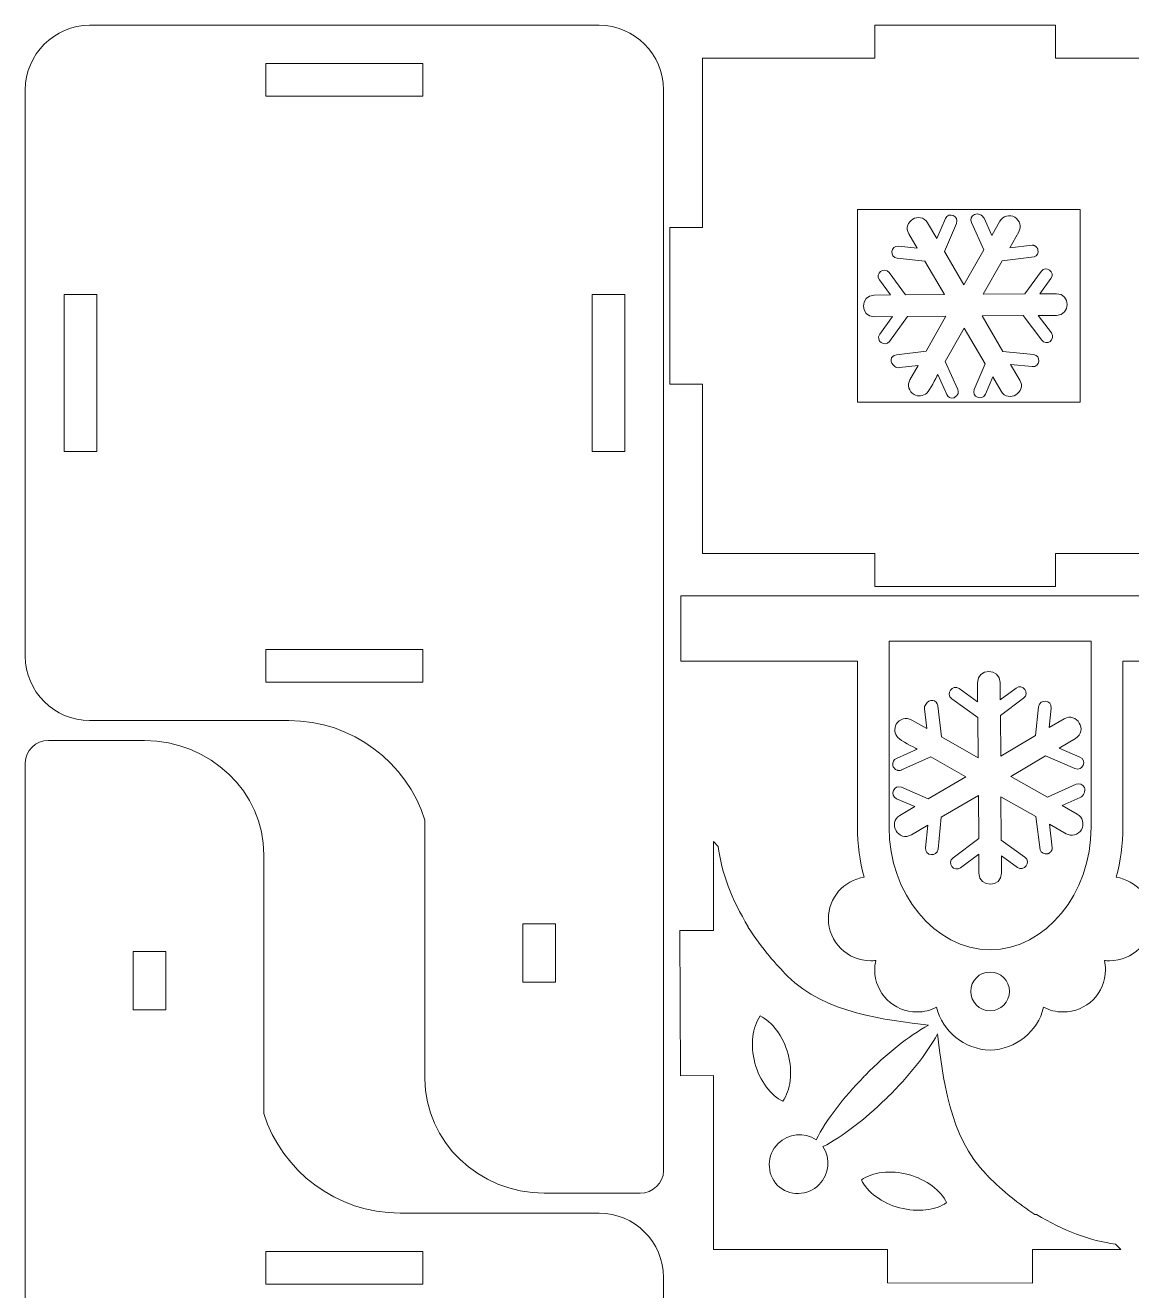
# Model space of a CAD drawing. Header units: centimetres. Extents: x -26 to 19.1, y -49.6 to 45.
# Drawn here: x -26 to -12.45, y 29.53 to 45.02 of the extents above; entities that cross this region are included whole.
import ezdxf

# ---------------------------------------------------------------- set-up
doc = ezdxf.new("R2010")
doc.units = ezdxf.units.CM
doc.header["$MEASUREMENT"] = 0
doc.layers.add('layer 1', color=7, linetype='Continuous')

msp = doc.modelspace()

# ---------------------------------------------------------------- linework, layer by layer
at = {"layer": 'layer 1', "color": 250, "lineweight": 9}
for points, knots in [([(-22.77361, 36.50937), (-22.77361, 36.50937), (-25.21129, 36.50937), (-25.21129, 36.50937), (-25.21129, 36.50937), (-25.64461, 36.50937), (-25.99913, 36.86389), (-25.99913, 37.29721), (-25.99913, 37.29721), (-25.99913, 37.29721), (-25.99913, 44.22743), (-25.99913, 44.22743), (-25.99913, 44.22743), (-25.99913, 44.66075), (-25.64461, 45.01527), (-25.21129, 45.01527), (-25.21129, 45.01527), (-25.21129, 45.01527), (-18.97404, 45.01527), (-18.97404, 45.01527), (-18.97404, 45.01527), (-18.54072, 45.01527), (-18.1862, 44.66075), (-18.1862, 44.22743), (-18.1862, 44.22743), (-18.1862, 44.22743), (-18.1862, 38.76836), (-18.1862, 38.76836), (-18.1862, 38.76836), (-18.1862, 38.76836), (-18.1862, 37.29721), (-18.1862, 37.29721), (-18.1862, 37.29721), (-18.1862, 37.29721), (-18.1862, 30.99943), (-18.1862, 30.99943), (-18.1862, 30.99943), (-18.1862, 30.84972), (-18.31413, 30.72725), (-18.47052, 30.72725), (-18.47052, 30.72725), (-18.47052, 30.72725), (-19.64618, 30.72725), (-19.64618, 30.72725), (-19.64618, 30.72725), (-20.44918, 30.72725), (-21.10617, 31.35619), (-21.10617, 32.12491), (-21.10617, 32.12491), (-21.10617, 32.12491), (-21.10617, 35.29071), (-21.10617, 35.29071), (-21.10617, 35.29071), (-21.33097, 35.99732), (-21.99261, 36.50937), (-22.77361, 36.50937)], [0, 0, 0, 0, 0.06666667, 0.06666667, 0.06666667, 0.06666667, 0.13333333, 0.13333333, 0.13333333, 0.13333333, 0.2, 0.2, 0.2, 0.2, 0.26666667, 0.26666667, 0.26666667, 0.26666667, 0.33333333, 0.33333333, 0.33333333, 0.33333333, 0.4, 0.4, 0.4, 0.4, 0.46666667, 0.46666667, 0.46666667, 0.46666667, 0.53333333, 0.53333333, 0.53333333, 0.53333333, 0.6, 0.6, 0.6, 0.6, 0.66666667, 0.66666667, 0.66666667, 0.66666667, 0.73333333, 0.73333333, 0.73333333, 0.73333333, 0.8, 0.8, 0.8, 0.8, 0.86666667, 0.86666667, 0.86666667, 0.86666667, 1, 1, 1, 1]), ([(-11.27806, 41.58312), (-11.27806, 41.58312), (-11.27806, 38.55097), (-11.27806, 38.55097), (-11.27806, 38.55097), (-11.27806, 38.55097), (-13.38798, 38.55097), (-13.38798, 38.55097), (-13.38798, 38.55097), (-13.38798, 38.55097), (-13.38798, 38.15097), (-13.38798, 38.15097), (-13.38798, 38.15097), (-13.38798, 38.15097), (-15.60001, 38.15097), (-15.60001, 38.15097), (-15.60001, 38.15097), (-15.60001, 38.15097), (-15.60001, 38.55097), (-15.60001, 38.55097), (-15.60001, 38.55097), (-15.60001, 38.55097), (-17.70994, 38.55097), (-17.70994, 38.55097), (-17.70994, 38.55097), (-17.70994, 38.55097), (-17.70994, 40.62328), (-17.70994, 40.62328), (-17.70994, 40.62328), (-17.70994, 40.62328), (-18.10994, 40.62328), (-18.10994, 40.62328), (-18.10994, 40.62328), (-18.10994, 40.62328), (-18.10994, 42.54296), (-18.10994, 42.54296), (-18.10994, 42.54296), (-18.10994, 42.54296), (-17.70994, 42.54296), (-17.70994, 42.54296), (-17.70994, 42.54296), (-17.70994, 42.54296), (-17.70994, 44.61527), (-17.70994, 44.61527), (-17.70994, 44.61527), (-17.70994, 44.61527), (-15.60001, 44.61527), (-15.60001, 44.61527), (-15.60001, 44.61527), (-15.60001, 44.61527), (-15.60001, 45.01527), (-15.60001, 45.01527), (-15.60001, 45.01527), (-15.60001, 45.01527), (-13.38798, 45.01527), (-13.38798, 45.01527), (-13.38798, 45.01527), (-13.38798, 45.01527), (-13.38798, 44.61527), (-13.38798, 44.61527), (-13.38798, 44.61527), (-13.38798, 44.61527), (-11.27806, 44.61527), (-11.27806, 44.61527), (-11.27806, 44.61527), (-11.27806, 44.61527), (-11.27806, 41.58312), (-11.27806, 41.58312)], [0, 0, 0, 0, 0.05555556, 0.05555556, 0.05555556, 0.05555556, 0.11111111, 0.11111111, 0.11111111, 0.11111111, 0.16666667, 0.16666667, 0.16666667, 0.16666667, 0.22222222, 0.22222222, 0.22222222, 0.22222222, 0.27777778, 0.27777778, 0.27777778, 0.27777778, 0.33333333, 0.33333333, 0.33333333, 0.33333333, 0.38888889, 0.38888889, 0.38888889, 0.38888889, 0.44444444, 0.44444444, 0.44444444, 0.44444444, 0.5, 0.5, 0.5, 0.5, 0.55555556, 0.55555556, 0.55555556, 0.55555556, 0.61111111, 0.61111111, 0.61111111, 0.61111111, 0.66666667, 0.66666667, 0.66666667, 0.66666667, 0.72222222, 0.72222222, 0.72222222, 0.72222222, 0.77777778, 0.77777778, 0.77777778, 0.77777778, 0.83333333, 0.83333333, 0.83333333, 0.83333333, 0.88888889, 0.88888889, 0.88888889, 0.88888889, 1, 1, 1, 1]), ([(-23.0525, 44.14675), (-23.0525, 44.14675), (-21.13282, 44.14675), (-21.13282, 44.14675), (-21.13282, 44.14675), (-21.13282, 44.14675), (-21.13282, 44.54675), (-21.13282, 44.54675), (-21.13282, 44.54675), (-21.13282, 44.54675), (-23.0525, 44.54675), (-23.0525, 44.54675), (-23.0525, 44.54675), (-23.0525, 44.54675), (-23.0525, 44.14675), (-23.0525, 44.14675)], [0, 0, 0, 0, 0.2, 0.2, 0.2, 0.2, 0.4, 0.4, 0.4, 0.4, 0.6, 0.6, 0.6, 0.6, 1, 1, 1, 1]), ([(-15.81226, 41.58312), (-15.81226, 41.58312), (-15.81226, 40.4056), (-15.81226, 40.4056), (-15.81226, 40.4056), (-15.81226, 40.4056), (-13.0854, 40.4056), (-13.0854, 40.4056), (-13.0854, 40.4056), (-13.0854, 40.4056), (-13.0854, 41.58312), (-13.0854, 41.58312), (-13.0854, 41.58312), (-13.0854, 41.58312), (-13.0854, 42.76064), (-13.0854, 42.76064), (-13.0854, 42.76064), (-13.0854, 42.76064), (-15.81226, 42.76064), (-15.81226, 42.76064), (-15.81226, 42.76064), (-15.81226, 42.76064), (-15.81226, 41.58312), (-15.81226, 41.58312)], [0, 0, 0, 0, 0.14285714, 0.14285714, 0.14285714, 0.14285714, 0.28571429, 0.28571429, 0.28571429, 0.28571429, 0.42857143, 0.42857143, 0.42857143, 0.42857143, 0.57142857, 0.57142857, 0.57142857, 0.57142857, 0.71428571, 0.71428571, 0.71428571, 0.71428571, 1, 1, 1, 1]), ([(-25.12481, 39.80248), (-25.12481, 39.80248), (-25.12481, 41.72216), (-25.12481, 41.72216), (-25.12481, 41.72216), (-25.12481, 41.72216), (-25.52481, 41.72216), (-25.52481, 41.72216), (-25.52481, 41.72216), (-25.52481, 41.72216), (-25.52481, 39.80248), (-25.52481, 39.80248), (-25.52481, 39.80248), (-25.52481, 39.80248), (-25.12481, 39.80248), (-25.12481, 39.80248)], [0, 0, 0, 0, 0.2, 0.2, 0.2, 0.2, 0.4, 0.4, 0.4, 0.4, 0.6, 0.6, 0.6, 0.6, 1, 1, 1, 1]), ([(-19.06052, 41.72216), (-19.06052, 41.72216), (-19.06052, 39.80248), (-19.06052, 39.80248), (-19.06052, 39.80248), (-19.06052, 39.80248), (-18.66052, 39.80248), (-18.66052, 39.80248), (-18.66052, 39.80248), (-18.66052, 39.80248), (-18.66052, 41.72216), (-18.66052, 41.72216), (-18.66052, 41.72216), (-18.66052, 41.72216), (-19.06052, 41.72216), (-19.06052, 41.72216)], [0, 0, 0, 0, 0.2, 0.2, 0.2, 0.2, 0.4, 0.4, 0.4, 0.4, 0.6, 0.6, 0.6, 0.6, 1, 1, 1, 1]), ([(-21.13282, 37.37789), (-21.13282, 37.37789), (-23.0525, 37.37789), (-23.0525, 37.37789), (-23.0525, 37.37789), (-23.0525, 37.37789), (-23.0525, 36.97789), (-23.0525, 36.97789), (-23.0525, 36.97789), (-23.0525, 36.97789), (-21.13282, 36.97789), (-21.13282, 36.97789), (-21.13282, 36.97789), (-21.13282, 36.97789), (-21.13282, 37.37789), (-21.13282, 37.37789)], [0, 0, 0, 0, 0.2, 0.2, 0.2, 0.2, 0.4, 0.4, 0.4, 0.4, 0.6, 0.6, 0.6, 0.6, 1, 1, 1, 1]), ([(-21.41172, 30.48287), (-21.41172, 30.48287), (-18.97404, 30.48287), (-18.97404, 30.48287), (-18.97404, 30.48287), (-18.54072, 30.48287), (-18.1862, 30.12835), (-18.1862, 29.69503), (-18.1862, 29.69503), (-18.1862, 29.69503), (-18.1862, 22.76481), (-18.1862, 22.76481), (-18.1862, 22.76481), (-18.1862, 22.33149), (-18.54072, 21.97697), (-18.97404, 21.97697), (-18.97404, 21.97697), (-18.97404, 21.97697), (-25.21129, 21.97697), (-25.21129, 21.97697), (-25.21129, 21.97697), (-25.64461, 21.97697), (-25.99913, 22.33149), (-25.99913, 22.76481), (-25.99913, 22.76481), (-25.99913, 22.76481), (-25.99913, 28.22388), (-25.99913, 28.22388), (-25.99913, 28.22388), (-25.99913, 28.22388), (-25.99913, 29.69503), (-25.99913, 29.69503), (-25.99913, 29.69503), (-25.99913, 29.69503), (-25.99913, 35.99281), (-25.99913, 35.99281), (-25.99913, 35.99281), (-25.99913, 36.14252), (-25.8712, 36.26499), (-25.71481, 36.26499), (-25.71481, 36.26499), (-25.71481, 36.26499), (-24.53914, 36.26499), (-24.53914, 36.26499), (-24.53914, 36.26499), (-23.73614, 36.26499), (-23.07916, 35.63605), (-23.07916, 34.86733), (-23.07916, 34.86733), (-23.07916, 34.86733), (-23.07916, 31.70153), (-23.07916, 31.70153), (-23.07916, 31.70153), (-22.85436, 30.99492), (-22.19272, 30.48287), (-21.41172, 30.48287)], [0, 0, 0, 0, 0.06666667, 0.06666667, 0.06666667, 0.06666667, 0.13333333, 0.13333333, 0.13333333, 0.13333333, 0.2, 0.2, 0.2, 0.2, 0.26666667, 0.26666667, 0.26666667, 0.26666667, 0.33333333, 0.33333333, 0.33333333, 0.33333333, 0.4, 0.4, 0.4, 0.4, 0.46666667, 0.46666667, 0.46666667, 0.46666667, 0.53333333, 0.53333333, 0.53333333, 0.53333333, 0.6, 0.6, 0.6, 0.6, 0.66666667, 0.66666667, 0.66666667, 0.66666667, 0.73333333, 0.73333333, 0.73333333, 0.73333333, 0.8, 0.8, 0.8, 0.8, 0.86666667, 0.86666667, 0.86666667, 0.86666667, 1, 1, 1, 1]), ([(-19.50621, 34.02084), (-19.50621, 34.02084), (-19.50621, 33.30971), (-19.50621, 33.30971), (-19.50621, 33.30971), (-19.50621, 33.30971), (-19.90621, 33.30971), (-19.90621, 33.30971), (-19.90621, 33.30971), (-19.90621, 33.30971), (-19.90621, 34.02084), (-19.90621, 34.02084), (-19.90621, 34.02084), (-19.90621, 34.02084), (-19.50621, 34.02084), (-19.50621, 34.02084)], [0, 0, 0, 0, 0.2, 0.2, 0.2, 0.2, 0.4, 0.4, 0.4, 0.4, 0.6, 0.6, 0.6, 0.6, 1, 1, 1, 1]), ([(-24.67912, 32.9714), (-24.67912, 32.9714), (-24.67912, 33.68253), (-24.67912, 33.68253), (-24.67912, 33.68253), (-24.67912, 33.68253), (-24.27912, 33.68253), (-24.27912, 33.68253), (-24.27912, 33.68253), (-24.27912, 33.68253), (-24.27912, 32.9714), (-24.27912, 32.9714), (-24.27912, 32.9714), (-24.27912, 32.9714), (-24.67912, 32.9714), (-24.67912, 32.9714)], [0, 0, 0, 0, 0.2, 0.2, 0.2, 0.2, 0.4, 0.4, 0.4, 0.4, 0.6, 0.6, 0.6, 0.6, 1, 1, 1, 1]), ([(-23.0525, 29.61435), (-23.0525, 29.61435), (-21.13282, 29.61435), (-21.13282, 29.61435), (-21.13282, 29.61435), (-21.13282, 29.61435), (-21.13282, 30.01435), (-21.13282, 30.01435), (-21.13282, 30.01435), (-21.13282, 30.01435), (-23.0525, 30.01435), (-23.0525, 30.01435), (-23.0525, 30.01435), (-23.0525, 30.01435), (-23.0525, 29.61435), (-23.0525, 29.61435)], [0, 0, 0, 0, 0.2, 0.2, 0.2, 0.2, 0.4, 0.4, 0.4, 0.4, 0.6, 0.6, 0.6, 0.6, 1, 1, 1, 1])]:
    msp.add_open_spline(points, degree=3, knots=knots, dxfattribs=at)
at = {"layer": 'layer 1', "color": 254, "lineweight": 9}
for points in [[(-14.98701, 42.13067), (-14.98701, 42.13067), (-14.74624, 41.72086), (-14.74624, 41.72086), (-14.74624, 41.72086), (-14.74624, 41.72086), (-15.22151, 41.71727), (-15.22151, 41.71727), (-15.22151, 41.71727), (-15.22151, 41.71727), (-15.42516, 41.98968), (-15.42516, 41.98968), (-15.42516, 41.98968), (-15.48275, 42.0667), (-15.60126, 41.97806), (-15.54366, 41.90106), (-15.54366, 41.90106), (-15.54366, 41.90106), (-15.40521, 41.71585), (-15.40521, 41.71585), (-15.40521, 41.71585), (-15.40521, 41.71585), (-15.60754, 41.71431), (-15.60754, 41.71431), (-15.60754, 41.71431), (-15.78122, 41.71297), (-15.77914, 41.44801), (-15.6055, 41.44931), (-15.6055, 41.44931), (-15.6055, 41.44931), (-15.3821, 41.45102), (-15.3821, 41.45102), (-15.3821, 41.45102), (-15.3821, 41.45102), (-15.53861, 41.23486), (-15.53861, 41.23486), (-15.53861, 41.23486), (-15.59499, 41.157), (-15.4752, 41.07016), (-15.41877, 41.14806), (-15.41877, 41.14806), (-15.41877, 41.14806), (-15.1984, 41.45243), (-15.1984, 41.45243), (-15.1984, 41.45243), (-15.1984, 41.45243), (-14.72764, 41.45599), (-14.72764, 41.45599), (-14.72764, 41.45599), (-14.72764, 41.45599), (-14.9707, 41.02753), (-14.9707, 41.02753), (-14.9707, 41.02753), (-14.9707, 41.02753), (-15.33501, 40.98424), (-15.33501, 40.98424), (-15.33501, 40.98424), (-15.41038, 40.97528), (-15.42595, 40.88325), (-15.35284, 40.84174), (-15.35284, 40.84174), (-15.33802, 40.8302), (-15.31882, 40.82428), (-15.29878, 40.82664), (-15.29878, 40.82664), (-15.29878, 40.82664), (-15.06917, 40.85397), (-15.06917, 40.85397), (-15.06917, 40.85397), (-15.06917, 40.85397), (-15.16899, 40.67797), (-15.16899, 40.67797), (-15.16899, 40.67797), (-15.20496, 40.61457), (-15.18252, 40.53333), (-15.11912, 40.49735), (-15.11912, 40.49735), (-15.06948, 40.46953), (-15.00465, 40.47644), (-14.96309, 40.51597), (-14.96309, 40.51597), (-14.92706, 40.5502), (-14.85129, 40.70095), (-14.82825, 40.74156), (-14.82825, 40.74156), (-14.82825, 40.74156), (-14.71933, 40.49792), (-14.71933, 40.49792), (-14.71933, 40.49792), (-14.70498, 40.46684), (-14.67124, 40.44925), (-14.63758, 40.4555), (-14.63758, 40.4555), (-14.63758, 40.4555), (-14.63577, 40.45589), (-14.63577, 40.45589), (-14.63577, 40.45589), (-14.63577, 40.45589), (-14.62687, 40.45847), (-14.62687, 40.45847), (-14.62687, 40.45847), (-14.62687, 40.45847), (-14.62164, 40.4606), (-14.62164, 40.4606), (-14.62164, 40.4606), (-14.62164, 40.4606), (-14.58903, 40.489), (-14.58903, 40.489), (-14.58903, 40.489), (-14.58903, 40.489), (-14.58483, 40.49686), (-14.58483, 40.49686), (-14.58483, 40.49686), (-14.58483, 40.49686), (-14.58007, 40.51023), (-14.58007, 40.51023), (-14.58007, 40.51023), (-14.58007, 40.51023), (-14.57928, 40.51372), (-14.57928, 40.51372), (-14.57928, 40.51372), (-14.57928, 40.51372), (-14.5782, 40.52077), (-14.5782, 40.52077), (-14.5782, 40.52077), (-14.5782, 40.52077), (-14.57805, 40.52255), (-14.57805, 40.52255), (-14.57805, 40.52255), (-14.57805, 40.52255), (-14.57792, 40.52434), (-14.57792, 40.52434), (-14.57792, 40.52434), (-14.57792, 40.52434), (-14.5783, 40.53694), (-14.5783, 40.53694), (-14.5783, 40.53694), (-14.5783, 40.53694), (-14.57953, 40.54415), (-14.57953, 40.54415), (-14.57953, 40.54415), (-14.57953, 40.54415), (-14.58207, 40.55307), (-14.58207, 40.55307), (-14.58207, 40.55307), (-14.58207, 40.55307), (-14.58275, 40.55483), (-14.58275, 40.55483), (-14.58275, 40.55483), (-14.58275, 40.55483), (-14.58343, 40.55661), (-14.58343, 40.55661), (-14.58343, 40.55661), (-14.58343, 40.55661), (-14.58422, 40.55834), (-14.58422, 40.55834), (-14.58422, 40.55834), (-14.58422, 40.55834), (-14.7376, 40.90134), (-14.7376, 40.90134), (-14.7376, 40.90134), (-14.7376, 40.90134), (-14.50534, 41.31081), (-14.50534, 41.31081), (-14.50534, 41.31081), (-14.50534, 41.31081), (-14.24777, 40.87242), (-14.24777, 40.87242), (-14.24777, 40.87242), (-14.24777, 40.87242), (-14.38186, 40.55985), (-14.38186, 40.55985), (-14.38186, 40.55985), (-14.41976, 40.47143), (-14.28375, 40.4132), (-14.24587, 40.50152), (-14.24587, 40.50152), (-14.24587, 40.50152), (-14.15471, 40.71405), (-14.15471, 40.71405), (-14.15471, 40.71405), (-14.15471, 40.71405), (-14.0522, 40.5396), (-14.0522, 40.5396), (-14.0522, 40.5396), (-13.96424, 40.3899), (-13.73576, 40.52412), (-13.82372, 40.67383), (-13.82372, 40.67383), (-13.82372, 40.67383), (-13.93691, 40.86648), (-13.93691, 40.86648), (-13.93691, 40.86648), (-13.93691, 40.86648), (-13.67145, 40.83901), (-13.67145, 40.83901), (-13.67145, 40.83901), (-13.57584, 40.82908), (-13.56054, 40.9763), (-13.65621, 40.98621), (-13.65621, 40.98621), (-13.65621, 40.98621), (-14.02997, 41.02486), (-14.02997, 41.02486), (-14.02997, 41.02486), (-14.02997, 41.02486), (-14.28525, 41.45936), (-14.28525, 41.45936), (-14.28525, 41.45936), (-14.28525, 41.45936), (-13.78132, 41.46318), (-13.78132, 41.46318), (-13.78132, 41.46318), (-13.78132, 41.46318), (-13.55636, 41.16221), (-13.55636, 41.16221), (-13.55636, 41.16221), (-13.49876, 41.08516), (-13.38028, 41.17383), (-13.43785, 41.25082), (-13.43785, 41.25082), (-13.43785, 41.25082), (-13.59763, 41.46459), (-13.59763, 41.46459), (-13.59763, 41.46459), (-13.59763, 41.46459), (-13.3742, 41.46626), (-13.3742, 41.46626), (-13.3742, 41.46626), (-13.20055, 41.46759), (-13.20258, 41.73257), (-13.37623, 41.73125), (-13.37623, 41.73125), (-13.37623, 41.73125), (-13.57854, 41.72972), (-13.57854, 41.72972), (-13.57854, 41.72972), (-13.57854, 41.72972), (-13.4429, 41.91703), (-13.4429, 41.91703), (-13.4429, 41.91703), (-13.38653, 41.99487), (-13.5063, 42.08172), (-13.56276, 42.00382), (-13.56276, 42.00382), (-13.56276, 42.00382), (-13.76225, 41.72835), (-13.76225, 41.72835), (-13.76225, 41.72835), (-13.76225, 41.72835), (-14.27067, 41.72447), (-14.27067, 41.72447), (-14.27067, 41.72447), (-14.27067, 41.72447), (-14.03838, 42.13395), (-14.03838, 42.13395), (-14.03838, 42.13395), (-14.03838, 42.13395), (-13.64722, 42.18282), (-13.64722, 42.18282), (-13.64722, 42.18282), (-13.61399, 42.19615), (-13.59354, 42.23254), (-13.60182, 42.26797), (-13.60182, 42.26797), (-13.60182, 42.26797), (-13.60325, 42.27333), (-13.60325, 42.27333), (-13.60325, 42.27333), (-13.60325, 42.27333), (-13.60441, 42.27683), (-13.60441, 42.27683), (-13.60441, 42.27683), (-13.60441, 42.27683), (-13.60506, 42.27857), (-13.60506, 42.27857), (-13.60506, 42.27857), (-13.60506, 42.27857), (-13.60574, 42.28026), (-13.60574, 42.28026), (-13.60574, 42.28026), (-13.60574, 42.28026), (-13.60721, 42.28359), (-13.60721, 42.28359), (-13.60721, 42.28359), (-13.60721, 42.28359), (-13.60889, 42.2868), (-13.60889, 42.2868), (-13.60889, 42.2868), (-13.60889, 42.2868), (-13.60972, 42.28838), (-13.60972, 42.28838), (-13.60972, 42.28838), (-13.60972, 42.28838), (-13.61065, 42.28991), (-13.61065, 42.28991), (-13.61065, 42.28991), (-13.61065, 42.28991), (-13.61577, 42.29728), (-13.61577, 42.29728), (-13.61577, 42.29728), (-13.61577, 42.29728), (-13.61686, 42.29868), (-13.61686, 42.29868), (-13.61686, 42.29868), (-13.61686, 42.29868), (-13.61803, 42.30003), (-13.61803, 42.30003), (-13.61803, 42.30003), (-13.61803, 42.30003), (-13.62421, 42.30639), (-13.62421, 42.30639), (-13.62421, 42.30639), (-13.62421, 42.30639), (-13.62692, 42.30873), (-13.62692, 42.30873), (-13.62692, 42.30873), (-13.62692, 42.30873), (-13.6283, 42.30987), (-13.6283, 42.30987), (-13.6283, 42.30987), (-13.6283, 42.30987), (-13.62969, 42.31093), (-13.62969, 42.31093), (-13.62969, 42.31093), (-13.62969, 42.31093), (-13.63114, 42.31198), (-13.63114, 42.31198), (-13.63114, 42.31198), (-13.63114, 42.31198), (-13.6341, 42.31398), (-13.6341, 42.31398), (-13.6341, 42.31398), (-13.6341, 42.31398), (-13.63559, 42.31492), (-13.63559, 42.31492), (-13.63559, 42.31492), (-13.63559, 42.31492), (-13.64185, 42.31831), (-13.64185, 42.31831), (-13.64185, 42.31831), (-13.64185, 42.31831), (-13.64349, 42.31907), (-13.64349, 42.31907), (-13.64349, 42.31907), (-13.64349, 42.31907), (-13.64511, 42.31978), (-13.64511, 42.31978), (-13.64511, 42.31978), (-13.64511, 42.31978), (-13.64676, 42.32048), (-13.64676, 42.32048), (-13.64676, 42.32048), (-13.64676, 42.32048), (-13.6501, 42.32173), (-13.6501, 42.32173), (-13.6501, 42.32173), (-13.6501, 42.32173), (-13.65183, 42.3223), (-13.65183, 42.3223), (-13.65183, 42.3223), (-13.65183, 42.3223), (-13.65355, 42.32283), (-13.65355, 42.32283), (-13.65355, 42.32283), (-13.65355, 42.32283), (-13.65706, 42.32376), (-13.65706, 42.32376), (-13.65706, 42.32376), (-13.65706, 42.32376), (-13.65881, 42.32415), (-13.65881, 42.32415), (-13.65881, 42.32415), (-13.65881, 42.32415), (-13.66057, 42.32449), (-13.66057, 42.32449), (-13.66057, 42.32449), (-13.66057, 42.32449), (-13.66419, 42.32507), (-13.66419, 42.32507), (-13.66419, 42.32507), (-13.66419, 42.32507), (-13.66782, 42.32547), (-13.66782, 42.32547), (-13.66782, 42.32547), (-13.66782, 42.32547), (-13.67151, 42.3257), (-13.67151, 42.3257), (-13.67151, 42.3257), (-13.67151, 42.3257), (-13.94775, 42.29372), (-13.94775, 42.29372), (-13.94775, 42.29372), (-13.94775, 42.29372), (-13.83751, 42.48808), (-13.83751, 42.48808), (-13.83751, 42.48808), (-13.80257, 42.55022), (-13.82411, 42.62948), (-13.88429, 42.66691), (-13.88429, 42.66691), (-13.94856, 42.70408), (-14.03087, 42.68429), (-14.06801, 42.61883), (-14.06801, 42.61883), (-14.06801, 42.61883), (-14.16785, 42.44283), (-14.16785, 42.44283), (-14.16785, 42.44283), (-14.16785, 42.44283), (-14.26221, 42.65395), (-14.26221, 42.65395), (-14.26221, 42.65395), (-14.27966, 42.69304), (-14.33898, 42.71966), (-14.3787, 42.70192), (-14.3787, 42.70192), (-14.41588, 42.6853), (-14.43265, 42.64138), (-14.41606, 42.60422), (-14.41606, 42.60422), (-14.41606, 42.60422), (-14.26629, 42.26928), (-14.26629, 42.26928), (-14.26629, 42.26928), (-14.26629, 42.26928), (-14.50936, 41.8408), (-14.50936, 41.8408), (-14.50936, 41.8408), (-14.50936, 41.8408), (-14.74783, 42.24671), (-14.74783, 42.24671), (-14.74783, 42.24671), (-14.74783, 42.24671), (-14.59966, 42.59202), (-14.59966, 42.59202), (-14.59966, 42.59202), (-14.56176, 42.68045), (-14.69775, 42.73871), (-14.73566, 42.65036), (-14.73566, 42.65036), (-14.73566, 42.65036), (-14.84088, 42.40509), (-14.84088, 42.40509), (-14.84088, 42.40509), (-14.84088, 42.40509), (-14.95406, 42.59773), (-14.95406, 42.59773), (-14.95406, 42.59773), (-15.04203, 42.74745), (-15.2705, 42.61326), (-15.18254, 42.46351), (-15.18254, 42.46351), (-15.18254, 42.46351), (-15.08006, 42.28905), (-15.08006, 42.28905), (-15.08006, 42.28905), (-15.08006, 42.28905), (-15.31007, 42.31287), (-15.31007, 42.31287), (-15.31007, 42.31287), (-15.40569, 42.3228), (-15.42099, 42.1756), (-15.32531, 42.16567), (-15.32531, 42.16567), (-15.32531, 42.16567), (-14.98701, 42.13067), (-14.98701, 42.13067)], [(-13.63037, 36.32529), (-13.63037, 36.32529), (-14.05832, 36.07386), (-14.05832, 36.07386), (-14.05832, 36.07386), (-14.05832, 36.07386), (-14.06206, 36.57017), (-14.06206, 36.57017), (-14.06206, 36.57017), (-14.06206, 36.57017), (-13.77759, 36.78283), (-13.77759, 36.78283), (-13.77759, 36.78283), (-13.69717, 36.84298), (-13.78973, 36.96673), (-13.87013, 36.90659), (-13.87013, 36.90659), (-13.87013, 36.90659), (-14.06355, 36.762), (-14.06355, 36.762), (-14.06355, 36.762), (-14.06355, 36.762), (-14.06516, 36.97329), (-14.06516, 36.97329), (-14.06516, 36.97329), (-14.06655, 37.15466), (-14.34324, 37.15249), (-14.34188, 36.97116), (-14.34188, 36.97116), (-14.34188, 36.97116), (-14.3401, 36.73787), (-14.3401, 36.73787), (-14.3401, 36.73787), (-14.3401, 36.73787), (-14.56583, 36.90131), (-14.56583, 36.90131), (-14.56583, 36.90131), (-14.64714, 36.96018), (-14.73782, 36.83509), (-14.65647, 36.77617), (-14.65647, 36.77617), (-14.65647, 36.77617), (-14.33863, 36.54603), (-14.33863, 36.54603), (-14.33863, 36.54603), (-14.33863, 36.54603), (-14.33491, 36.05443), (-14.33491, 36.05443), (-14.33491, 36.05443), (-14.33491, 36.05443), (-14.78234, 36.30826), (-14.78234, 36.30826), (-14.78234, 36.30826), (-14.78234, 36.30826), (-14.82755, 36.68869), (-14.82755, 36.68869), (-14.82755, 36.68869), (-14.8369, 36.7674), (-14.93301, 36.78365), (-14.97635, 36.70731), (-14.97635, 36.70731), (-14.9884, 36.69184), (-14.99459, 36.67179), (-14.99213, 36.65086), (-14.99213, 36.65086), (-14.99213, 36.65086), (-14.96359, 36.41108), (-14.96359, 36.41108), (-14.96359, 36.41108), (-14.96359, 36.41108), (-15.14737, 36.51532), (-15.14737, 36.51532), (-15.14737, 36.51532), (-15.21358, 36.55289), (-15.29842, 36.52946), (-15.33599, 36.46324), (-15.33599, 36.46324), (-15.36504, 36.41141), (-15.35782, 36.3437), (-15.31655, 36.30031), (-15.31655, 36.30031), (-15.2808, 36.26268), (-15.12338, 36.18356), (-15.08097, 36.15949), (-15.08097, 36.15949), (-15.08097, 36.15949), (-15.3354, 36.04575), (-15.3354, 36.04575), (-15.3354, 36.04575), (-15.36786, 36.03077), (-15.38622, 35.99554), (-15.37969, 35.96039), (-15.37969, 35.96039), (-15.37969, 35.96039), (-15.37929, 35.9585), (-15.37929, 35.9585), (-15.37929, 35.9585), (-15.37929, 35.9585), (-15.37659, 35.94921), (-15.37659, 35.94921), (-15.37659, 35.94921), (-15.37659, 35.94921), (-15.37437, 35.94374), (-15.37437, 35.94374), (-15.37437, 35.94374), (-15.37437, 35.94374), (-15.34471, 35.90969), (-15.34471, 35.90969), (-15.34471, 35.90969), (-15.34471, 35.90969), (-15.33651, 35.9053), (-15.33651, 35.9053), (-15.33651, 35.9053), (-15.33651, 35.9053), (-15.32255, 35.90033), (-15.32255, 35.90033), (-15.32255, 35.90033), (-15.32255, 35.90033), (-15.3189, 35.8995), (-15.3189, 35.8995), (-15.3189, 35.8995), (-15.3189, 35.8995), (-15.31154, 35.89838), (-15.31154, 35.89838), (-15.31154, 35.89838), (-15.31154, 35.89838), (-15.30968, 35.89822), (-15.30968, 35.89822), (-15.30968, 35.89822), (-15.30968, 35.89822), (-15.30781, 35.89809), (-15.30781, 35.89809), (-15.30781, 35.89809), (-15.30781, 35.89809), (-15.29465, 35.89848), (-15.29465, 35.89848), (-15.29465, 35.89848), (-15.29465, 35.89848), (-15.28712, 35.89977), (-15.28712, 35.89977), (-15.28712, 35.89977), (-15.28712, 35.89977), (-15.27781, 35.90242), (-15.27781, 35.90242), (-15.27781, 35.90242), (-15.27781, 35.90242), (-15.27597, 35.90312), (-15.27597, 35.90312), (-15.27597, 35.90312), (-15.27597, 35.90312), (-15.27411, 35.90384), (-15.27411, 35.90384), (-15.27411, 35.90384), (-15.27411, 35.90384), (-15.2723, 35.90467), (-15.2723, 35.90467), (-15.2723, 35.90467), (-15.2723, 35.90467), (-14.91411, 36.06483), (-14.91411, 36.06483), (-14.91411, 36.06483), (-14.91411, 36.06483), (-14.48652, 35.82229), (-14.48652, 35.82229), (-14.48652, 35.82229), (-14.48652, 35.82229), (-14.94432, 35.55332), (-14.94432, 35.55332), (-14.94432, 35.55332), (-14.94432, 35.55332), (-15.27072, 35.69335), (-15.27072, 35.69335), (-15.27072, 35.69335), (-15.36306, 35.73292), (-15.42387, 35.59089), (-15.33164, 35.55134), (-15.33164, 35.55134), (-15.33164, 35.55134), (-15.1097, 35.45613), (-15.1097, 35.45613), (-15.1097, 35.45613), (-15.1097, 35.45613), (-15.29187, 35.34909), (-15.29187, 35.34909), (-15.29187, 35.34909), (-15.44821, 35.25724), (-15.30804, 35.01864), (-15.1517, 35.1105), (-15.1517, 35.1105), (-15.1517, 35.1105), (-14.95052, 35.2287), (-14.95052, 35.2287), (-14.95052, 35.2287), (-14.95052, 35.2287), (-14.97921, 34.95148), (-14.97921, 34.95148), (-14.97921, 34.95148), (-14.98957, 34.85164), (-14.83584, 34.83566), (-14.82549, 34.93556), (-14.82549, 34.93556), (-14.82549, 34.93556), (-14.78513, 35.32588), (-14.78513, 35.32588), (-14.78513, 35.32588), (-14.78513, 35.32588), (-14.3314, 35.59246), (-14.3314, 35.59246), (-14.3314, 35.59246), (-14.3314, 35.59246), (-14.3274, 35.06621), (-14.3274, 35.06621), (-14.3274, 35.06621), (-14.3274, 35.06621), (-14.6417, 34.83129), (-14.6417, 34.83129), (-14.6417, 34.83129), (-14.72216, 34.77114), (-14.62956, 34.64743), (-14.54917, 34.70754), (-14.54917, 34.70754), (-14.54917, 34.70754), (-14.32594, 34.8744), (-14.32594, 34.8744), (-14.32594, 34.8744), (-14.32594, 34.8744), (-14.32418, 34.64107), (-14.32418, 34.64107), (-14.32418, 34.64107), (-14.32279, 34.45973), (-14.04608, 34.46186), (-14.04746, 34.64319), (-14.04746, 34.64319), (-14.04746, 34.64319), (-14.04906, 34.85446), (-14.04906, 34.85446), (-14.04906, 34.85446), (-14.04906, 34.85446), (-13.85346, 34.71282), (-13.85346, 34.71282), (-13.85346, 34.71282), (-13.77217, 34.65395), (-13.68148, 34.77902), (-13.76283, 34.83798), (-13.76283, 34.83798), (-13.76283, 34.83798), (-14.05049, 35.0463), (-14.05049, 35.0463), (-14.05049, 35.0463), (-14.05049, 35.0463), (-14.05454, 35.57724), (-14.05454, 35.57724), (-14.05454, 35.57724), (-14.05454, 35.57724), (-13.62694, 35.33466), (-13.62694, 35.33466), (-13.62694, 35.33466), (-13.62694, 35.33466), (-13.5759, 34.92618), (-13.5759, 34.92618), (-13.5759, 34.92618), (-13.56199, 34.89148), (-13.52398, 34.87013), (-13.48698, 34.87877), (-13.48698, 34.87877), (-13.48698, 34.87877), (-13.48138, 34.88027), (-13.48138, 34.88027), (-13.48138, 34.88027), (-13.48138, 34.88027), (-13.47773, 34.88147), (-13.47773, 34.88147), (-13.47773, 34.88147), (-13.47773, 34.88147), (-13.47591, 34.88215), (-13.47591, 34.88215), (-13.47591, 34.88215), (-13.47591, 34.88215), (-13.47415, 34.88287), (-13.47415, 34.88287), (-13.47415, 34.88287), (-13.47415, 34.88287), (-13.47067, 34.88439), (-13.47067, 34.88439), (-13.47067, 34.88439), (-13.47067, 34.88439), (-13.46731, 34.88616), (-13.46731, 34.88616), (-13.46731, 34.88616), (-13.46731, 34.88616), (-13.46567, 34.88702), (-13.46567, 34.88702), (-13.46567, 34.88702), (-13.46567, 34.88702), (-13.46408, 34.88799), (-13.46408, 34.88799), (-13.46408, 34.88799), (-13.46408, 34.88799), (-13.45637, 34.89334), (-13.45637, 34.89334), (-13.45637, 34.89334), (-13.45637, 34.89334), (-13.45491, 34.89448), (-13.45491, 34.89448), (-13.45491, 34.89448), (-13.45491, 34.89448), (-13.4535, 34.8957), (-13.4535, 34.8957), (-13.4535, 34.8957), (-13.4535, 34.8957), (-13.44686, 34.90215), (-13.44686, 34.90215), (-13.44686, 34.90215), (-13.44686, 34.90215), (-13.44441, 34.90498), (-13.44441, 34.90498), (-13.44441, 34.90498), (-13.44441, 34.90498), (-13.44323, 34.90643), (-13.44323, 34.90643), (-13.44323, 34.90643), (-13.44323, 34.90643), (-13.44212, 34.90788), (-13.44212, 34.90788), (-13.44212, 34.90788), (-13.44212, 34.90788), (-13.44103, 34.90938), (-13.44103, 34.90938), (-13.44103, 34.90938), (-13.44103, 34.90938), (-13.43894, 34.91248), (-13.43894, 34.91248), (-13.43894, 34.91248), (-13.43894, 34.91248), (-13.43795, 34.91404), (-13.43795, 34.91404), (-13.43795, 34.91404), (-13.43795, 34.91404), (-13.43441, 34.92058), (-13.43441, 34.92058), (-13.43441, 34.92058), (-13.43441, 34.92058), (-13.43362, 34.92228), (-13.43362, 34.92228), (-13.43362, 34.92228), (-13.43362, 34.92228), (-13.43288, 34.92398), (-13.43288, 34.92398), (-13.43288, 34.92398), (-13.43288, 34.92398), (-13.43215, 34.9257), (-13.43215, 34.9257), (-13.43215, 34.9257), (-13.43215, 34.9257), (-13.43085, 34.92919), (-13.43085, 34.92919), (-13.43085, 34.92919), (-13.43085, 34.92919), (-13.43025, 34.93099), (-13.43025, 34.93099), (-13.43025, 34.93099), (-13.43025, 34.93099), (-13.42969, 34.93279), (-13.42969, 34.93279), (-13.42969, 34.93279), (-13.42969, 34.93279), (-13.42872, 34.93646), (-13.42872, 34.93646), (-13.42872, 34.93646), (-13.42872, 34.93646), (-13.42831, 34.93828), (-13.42831, 34.93828), (-13.42831, 34.93828), (-13.42831, 34.93828), (-13.42796, 34.94012), (-13.42796, 34.94012), (-13.42796, 34.94012), (-13.42796, 34.94012), (-13.42735, 34.9439), (-13.42735, 34.9439), (-13.42735, 34.9439), (-13.42735, 34.9439), (-13.42694, 34.94769), (-13.42694, 34.94769), (-13.42694, 34.94769), (-13.42694, 34.94769), (-13.42669, 34.95154), (-13.42669, 34.95154), (-13.42669, 34.95154), (-13.42669, 34.95154), (-13.46009, 35.24002), (-13.46009, 35.24002), (-13.46009, 35.24002), (-13.46009, 35.24002), (-13.25713, 35.1249), (-13.25713, 35.1249), (-13.25713, 35.1249), (-13.19224, 35.08841), (-13.10947, 35.1109), (-13.07038, 35.17375), (-13.07038, 35.17375), (-13.03156, 35.24086), (-13.05223, 35.32682), (-13.12059, 35.3656), (-13.12059, 35.3656), (-13.12059, 35.3656), (-13.30438, 35.46986), (-13.30438, 35.46986), (-13.30438, 35.46986), (-13.30438, 35.46986), (-13.08391, 35.5684), (-13.08391, 35.5684), (-13.08391, 35.5684), (-13.04309, 35.58662), (-13.0153, 35.64856), (-13.03382, 35.69005), (-13.03382, 35.69005), (-13.05117, 35.72887), (-13.09704, 35.74639), (-13.13584, 35.72906), (-13.13584, 35.72906), (-13.13584, 35.72906), (-13.48561, 35.57266), (-13.48561, 35.57266), (-13.48561, 35.57266), (-13.48561, 35.57266), (-13.93306, 35.82649), (-13.93306, 35.82649), (-13.93306, 35.82649), (-13.93306, 35.82649), (-13.50918, 36.07551), (-13.50918, 36.07551), (-13.50918, 36.07551), (-13.50918, 36.07551), (-13.14859, 35.92078), (-13.14859, 35.92078), (-13.14859, 35.92078), (-13.05624, 35.88121), (-12.9954, 36.02322), (-13.08766, 36.06281), (-13.08766, 36.06281), (-13.08766, 36.06281), (-13.34379, 36.17269), (-13.34379, 36.17269), (-13.34379, 36.17269), (-13.34379, 36.17269), (-13.14263, 36.29087), (-13.14263, 36.29087), (-13.14263, 36.29087), (-12.98628, 36.38274), (-13.1264, 36.62133), (-13.28279, 36.52947), (-13.28279, 36.52947), (-13.28279, 36.52947), (-13.46497, 36.42246), (-13.46497, 36.42246), (-13.46497, 36.42246), (-13.46497, 36.42246), (-13.4401, 36.66265), (-13.4401, 36.66265), (-13.4401, 36.66265), (-13.42973, 36.76251), (-13.58344, 36.77848), (-13.59381, 36.67857), (-13.59381, 36.67857), (-13.59381, 36.67857), (-13.63037, 36.32529), (-13.63037, 36.32529)]]:
    msp.add_open_spline(points, degree=3, knots=[0, 0, 0, 0, 0.00847458, 0.00847458, 0.00847458, 0.00847458, 0.01694915, 0.01694915, 0.01694915, 0.01694915, 0.02542373, 0.02542373, 0.02542373, 0.02542373, 0.03389831, 0.03389831, 0.03389831, 0.03389831, 0.04237288, 0.04237288, 0.04237288, 0.04237288, 0.05084746, 0.05084746, 0.05084746, 0.05084746, 0.05932203, 0.05932203, 0.05932203, 0.05932203, 0.06779661, 0.06779661, 0.06779661, 0.06779661, 0.07627119, 0.07627119, 0.07627119, 0.07627119, 0.08474576, 0.08474576, 0.08474576, 0.08474576, 0.09322034, 0.09322034, 0.09322034, 0.09322034, 0.10169492, 0.10169492, 0.10169492, 0.10169492, 0.11016949, 0.11016949, 0.11016949, 0.11016949, 0.11864407, 0.11864407, 0.11864407, 0.11864407, 0.12711864, 0.12711864, 0.12711864, 0.12711864, 0.13559322, 0.13559322, 0.13559322, 0.13559322, 0.1440678, 0.1440678, 0.1440678, 0.1440678, 0.15254237, 0.15254237, 0.15254237, 0.15254237, 0.16101695, 0.16101695, 0.16101695, 0.16101695, 0.16949153, 0.16949153, 0.16949153, 0.16949153, 0.1779661, 0.1779661, 0.1779661, 0.1779661, 0.18644068, 0.18644068, 0.18644068, 0.18644068, 0.19491525, 0.19491525, 0.19491525, 0.19491525, 0.20338983, 0.20338983, 0.20338983, 0.20338983, 0.21186441, 0.21186441, 0.21186441, 0.21186441, 0.22033898, 0.22033898, 0.22033898, 0.22033898, 0.22881356, 0.22881356, 0.22881356, 0.22881356, 0.23728814, 0.23728814, 0.23728814, 0.23728814, 0.24576271, 0.24576271, 0.24576271, 0.24576271, 0.25423729, 0.25423729, 0.25423729, 0.25423729, 0.26271186, 0.26271186, 0.26271186, 0.26271186, 0.27118644, 0.27118644, 0.27118644, 0.27118644, 0.27966102, 0.27966102, 0.27966102, 0.27966102, 0.28813559, 0.28813559, 0.28813559, 0.28813559, 0.29661017, 0.29661017, 0.29661017, 0.29661017, 0.30508475, 0.30508475, 0.30508475, 0.30508475, 0.31355932, 0.31355932, 0.31355932, 0.31355932, 0.3220339, 0.3220339, 0.3220339, 0.3220339, 0.33050847, 0.33050847, 0.33050847, 0.33050847, 0.33898305, 0.33898305, 0.33898305, 0.33898305, 0.34745763, 0.34745763, 0.34745763, 0.34745763, 0.3559322, 0.3559322, 0.3559322, 0.3559322, 0.36440678, 0.36440678, 0.36440678, 0.36440678, 0.37288136, 0.37288136, 0.37288136, 0.37288136, 0.38135593, 0.38135593, 0.38135593, 0.38135593, 0.38983051, 0.38983051, 0.38983051, 0.38983051, 0.39830508, 0.39830508, 0.39830508, 0.39830508, 0.40677966, 0.40677966, 0.40677966, 0.40677966, 0.41525424, 0.41525424, 0.41525424, 0.41525424, 0.42372881, 0.42372881, 0.42372881, 0.42372881, 0.43220339, 0.43220339, 0.43220339, 0.43220339, 0.44067797, 0.44067797, 0.44067797, 0.44067797, 0.44915254, 0.44915254, 0.44915254, 0.44915254, 0.45762712, 0.45762712, 0.45762712, 0.45762712, 0.46610169, 0.46610169, 0.46610169, 0.46610169, 0.47457627, 0.47457627, 0.47457627, 0.47457627, 0.48305085, 0.48305085, 0.48305085, 0.48305085, 0.49152542, 0.49152542, 0.49152542, 0.49152542, 0.5, 0.5, 0.5, 0.5, 0.50847458, 0.50847458, 0.50847458, 0.50847458, 0.51694915, 0.51694915, 0.51694915, 0.51694915, 0.52542373, 0.52542373, 0.52542373, 0.52542373, 0.53389831, 0.53389831, 0.53389831, 0.53389831, 0.54237288, 0.54237288, 0.54237288, 0.54237288, 0.55084746, 0.55084746, 0.55084746, 0.55084746, 0.55932203, 0.55932203, 0.55932203, 0.55932203, 0.56779661, 0.56779661, 0.56779661, 0.56779661, 0.57627119, 0.57627119, 0.57627119, 0.57627119, 0.58474576, 0.58474576, 0.58474576, 0.58474576, 0.59322034, 0.59322034, 0.59322034, 0.59322034, 0.60169492, 0.60169492, 0.60169492, 0.60169492, 0.61016949, 0.61016949, 0.61016949, 0.61016949, 0.61864407, 0.61864407, 0.61864407, 0.61864407, 0.62711864, 0.62711864, 0.62711864, 0.62711864, 0.63559322, 0.63559322, 0.63559322, 0.63559322, 0.6440678, 0.6440678, 0.6440678, 0.6440678, 0.65254237, 0.65254237, 0.65254237, 0.65254237, 0.66101695, 0.66101695, 0.66101695, 0.66101695, 0.66949153, 0.66949153, 0.66949153, 0.66949153, 0.6779661, 0.6779661, 0.6779661, 0.6779661, 0.68644068, 0.68644068, 0.68644068, 0.68644068, 0.69491525, 0.69491525, 0.69491525, 0.69491525, 0.70338983, 0.70338983, 0.70338983, 0.70338983, 0.71186441, 0.71186441, 0.71186441, 0.71186441, 0.72033898, 0.72033898, 0.72033898, 0.72033898, 0.72881356, 0.72881356, 0.72881356, 0.72881356, 0.73728814, 0.73728814, 0.73728814, 0.73728814, 0.74576271, 0.74576271, 0.74576271, 0.74576271, 0.75423729, 0.75423729, 0.75423729, 0.75423729, 0.76271186, 0.76271186, 0.76271186, 0.76271186, 0.77118644, 0.77118644, 0.77118644, 0.77118644, 0.77966102, 0.77966102, 0.77966102, 0.77966102, 0.78813559, 0.78813559, 0.78813559, 0.78813559, 0.79661017, 0.79661017, 0.79661017, 0.79661017, 0.80508475, 0.80508475, 0.80508475, 0.80508475, 0.81355932, 0.81355932, 0.81355932, 0.81355932, 0.8220339, 0.8220339, 0.8220339, 0.8220339, 0.83050847, 0.83050847, 0.83050847, 0.83050847, 0.83898305, 0.83898305, 0.83898305, 0.83898305, 0.84745763, 0.84745763, 0.84745763, 0.84745763, 0.8559322, 0.8559322, 0.8559322, 0.8559322, 0.86440678, 0.86440678, 0.86440678, 0.86440678, 0.87288136, 0.87288136, 0.87288136, 0.87288136, 0.88135593, 0.88135593, 0.88135593, 0.88135593, 0.88983051, 0.88983051, 0.88983051, 0.88983051, 0.89830508, 0.89830508, 0.89830508, 0.89830508, 0.90677966, 0.90677966, 0.90677966, 0.90677966, 0.91525424, 0.91525424, 0.91525424, 0.91525424, 0.92372881, 0.92372881, 0.92372881, 0.92372881, 0.93220339, 0.93220339, 0.93220339, 0.93220339, 0.94067797, 0.94067797, 0.94067797, 0.94067797, 0.94915254, 0.94915254, 0.94915254, 0.94915254, 0.95762712, 0.95762712, 0.95762712, 0.95762712, 0.96610169, 0.96610169, 0.96610169, 0.96610169, 0.97457627, 0.97457627, 0.97457627, 0.97457627, 0.98305085, 0.98305085, 0.98305085, 0.98305085, 1, 1, 1, 1], dxfattribs=at)
at = {"layer": 'layer 1', "color": 2, "lineweight": 9}
for points, knots in [([(-10.40324, 37.23504), (-10.40324, 37.23504), (-11.01245, 37.23504), (-11.01245, 37.23504), (-11.01245, 37.23504), (-11.01245, 37.23504), (-11.73784, 37.23504), (-11.73784, 37.23504), (-11.73784, 37.23504), (-11.73784, 37.23504), (-12.56282, 37.23504), (-12.56282, 37.23504), (-12.56282, 37.23504), (-12.56282, 37.23504), (-12.56282, 35.20695), (-12.56282, 35.20695), (-12.56282, 35.20695), (-12.56282, 34.99271), (-12.59161, 34.78623), (-12.64473, 34.59279), (-12.64473, 34.59279), (-12.39714, 34.55388), (-12.20777, 34.34116), (-12.20777, 34.08464), (-12.20777, 34.08464), (-12.20777, 33.80051), (-12.44006, 33.57008), (-12.72646, 33.57008), (-12.72646, 33.57008), (-12.74738, 33.57008), (-12.76798, 33.57136), (-12.78826, 33.57375), (-12.78826, 33.57375), (-12.77964, 33.53656), (-12.7751, 33.49785), (-12.7751, 33.45809), (-12.7751, 33.45809), (-12.7751, 33.17396), (-13.0074, 32.94353), (-13.2938, 32.94353), (-13.2938, 32.94353), (-13.38002, 32.94353), (-13.46136, 32.96444), (-13.5329, 33.00139), (-13.5329, 33.00139), (-13.60452, 32.70593), (-13.86953, 32.48508), (-14.18765, 32.47817), (-14.18765, 32.47817), (-14.50577, 32.48508), (-14.77078, 32.70593), (-14.8424, 33.00139), (-14.8424, 33.00139), (-14.91394, 32.96444), (-14.99528, 32.94353), (-15.0815, 32.94353), (-15.0815, 32.94353), (-15.3679, 32.94353), (-15.6002, 33.17396), (-15.6002, 33.45809), (-15.6002, 33.45809), (-15.6002, 33.49785), (-15.59566, 33.53656), (-15.58704, 33.57375), (-15.58704, 33.57375), (-15.60732, 33.57136), (-15.62792, 33.57008), (-15.64884, 33.57008), (-15.64884, 33.57008), (-15.93524, 33.57008), (-16.16753, 33.80051), (-16.16753, 34.08464), (-16.16753, 34.08464), (-16.16753, 34.34116), (-15.97816, 34.55388), (-15.73057, 34.59279), (-15.73057, 34.59279), (-15.78369, 34.78623), (-15.81248, 34.99271), (-15.81248, 35.20695), (-15.81248, 35.20695), (-15.81248, 35.20695), (-15.81248, 37.23504), (-15.81248, 37.23504), (-15.81248, 37.23504), (-15.81248, 37.23504), (-17.02, 37.23504), (-17.02, 37.23504), (-17.02, 37.23504), (-17.02, 37.23504), (-17.36285, 37.23504), (-17.36285, 37.23504), (-17.36285, 37.23504), (-17.36285, 37.23504), (-17.97206, 37.23504), (-17.97206, 37.23504), (-17.97206, 37.23504), (-17.97206, 37.23504), (-17.97206, 37.84561), (-17.97206, 37.84561), (-17.97206, 37.84561), (-17.97206, 37.84561), (-17.97206, 38.03504), (-17.97206, 38.03504), (-17.97206, 38.03504), (-17.97206, 38.03504), (-14.18765, 38.03504), (-14.18765, 38.03504), (-14.18765, 38.03504), (-14.18765, 38.03504), (-10.40324, 38.03504), (-10.40324, 38.03504), (-10.40324, 38.03504), (-10.40324, 38.03504), (-10.40324, 37.84561), (-10.40324, 37.84561), (-10.40324, 37.84561), (-10.40324, 37.84561), (-10.40324, 37.23504), (-10.40324, 37.23504)], [0, 0, 0, 0, 0.03225806, 0.03225806, 0.03225806, 0.03225806, 0.06451613, 0.06451613, 0.06451613, 0.06451613, 0.09677419, 0.09677419, 0.09677419, 0.09677419, 0.12903226, 0.12903226, 0.12903226, 0.12903226, 0.16129032, 0.16129032, 0.16129032, 0.16129032, 0.19354839, 0.19354839, 0.19354839, 0.19354839, 0.22580645, 0.22580645, 0.22580645, 0.22580645, 0.25806452, 0.25806452, 0.25806452, 0.25806452, 0.29032258, 0.29032258, 0.29032258, 0.29032258, 0.32258065, 0.32258065, 0.32258065, 0.32258065, 0.35483871, 0.35483871, 0.35483871, 0.35483871, 0.38709677, 0.38709677, 0.38709677, 0.38709677, 0.41935484, 0.41935484, 0.41935484, 0.41935484, 0.4516129, 0.4516129, 0.4516129, 0.4516129, 0.48387097, 0.48387097, 0.48387097, 0.48387097, 0.51612903, 0.51612903, 0.51612903, 0.51612903, 0.5483871, 0.5483871, 0.5483871, 0.5483871, 0.58064516, 0.58064516, 0.58064516, 0.58064516, 0.61290323, 0.61290323, 0.61290323, 0.61290323, 0.64516129, 0.64516129, 0.64516129, 0.64516129, 0.67741935, 0.67741935, 0.67741935, 0.67741935, 0.70967742, 0.70967742, 0.70967742, 0.70967742, 0.74193548, 0.74193548, 0.74193548, 0.74193548, 0.77419355, 0.77419355, 0.77419355, 0.77419355, 0.80645161, 0.80645161, 0.80645161, 0.80645161, 0.83870968, 0.83870968, 0.83870968, 0.83870968, 0.87096774, 0.87096774, 0.87096774, 0.87096774, 0.90322581, 0.90322581, 0.90322581, 0.90322581, 0.93548387, 0.93548387, 0.93548387, 0.93548387, 1, 1, 1, 1]), ([(-12.95124, 37.47973), (-12.95124, 37.47973), (-14.18765, 37.47973), (-14.18765, 37.47973), (-14.18765, 37.47973), (-14.18765, 37.47973), (-15.42406, 37.47973), (-15.42406, 37.47973), (-15.42406, 37.47973), (-15.42406, 37.47973), (-15.42406, 37.23504), (-15.42406, 37.23504), (-15.42406, 37.23504), (-15.42406, 37.23504), (-15.42406, 36.68191), (-15.42406, 36.68191), (-15.42406, 36.68191), (-15.42406, 36.68191), (-15.42406, 35.20695), (-15.42406, 35.20695), (-15.42406, 35.20695), (-15.42406, 34.38592), (-14.86913, 33.71308), (-14.18765, 33.70312), (-14.18765, 33.70312), (-13.50617, 33.71308), (-12.95124, 34.38592), (-12.95124, 35.20695), (-12.95124, 35.20695), (-12.95124, 35.20695), (-12.95124, 36.68191), (-12.95124, 36.68191), (-12.95124, 36.68191), (-12.95124, 36.68191), (-12.95124, 37.23504), (-12.95124, 37.23504), (-12.95124, 37.23504), (-12.95124, 37.23504), (-12.95124, 37.47973), (-12.95124, 37.47973)], [0, 0, 0, 0, 0.09090909, 0.09090909, 0.09090909, 0.09090909, 0.18181818, 0.18181818, 0.18181818, 0.18181818, 0.27272727, 0.27272727, 0.27272727, 0.27272727, 0.36363636, 0.36363636, 0.36363636, 0.36363636, 0.45454545, 0.45454545, 0.45454545, 0.45454545, 0.54545455, 0.54545455, 0.54545455, 0.54545455, 0.63636364, 0.63636364, 0.63636364, 0.63636364, 0.72727273, 0.72727273, 0.72727273, 0.72727273, 0.81818182, 0.81818182, 0.81818182, 0.81818182, 1, 1, 1, 1]), ([(-15.43898, 31.90472), (-15.43898, 31.90472), (-15.44768, 31.89589), (-15.44768, 31.89589), (-15.44768, 31.89589), (-15.45456, 31.88901), (-15.4615, 31.88227), (-15.46852, 31.87569), (-15.46852, 31.87569), (-15.71885, 31.63186), (-15.9934, 31.41922), (-16.23375, 31.2961), (-16.23375, 31.2961), (-16.1383, 31.15287), (-16.15371, 30.95757), (-16.28007, 30.83121), (-16.28007, 30.83121), (-16.42098, 30.6903), (-16.64764, 30.68731), (-16.79219, 30.82225), (-16.79219, 30.82225), (-16.92713, 30.9668), (-16.92414, 31.19346), (-16.78323, 31.33437), (-16.78323, 31.33437), (-16.65687, 31.46073), (-16.46157, 31.47614), (-16.31834, 31.38069), (-16.31834, 31.38069), (-16.19522, 31.62104), (-15.98257, 31.89559), (-15.73874, 32.14592), (-15.73874, 32.14592), (-15.73216, 32.15294), (-15.72543, 32.15987), (-15.71855, 32.16676), (-15.71855, 32.16676), (-15.71855, 32.16676), (-15.70972, 32.17546), (-15.70972, 32.17546), (-15.70972, 32.17546), (-15.46255, 32.42478), (-15.18637, 32.64725), (-14.94031, 32.78384), (-14.94031, 32.78384), (-15.45614, 32.84523), (-16.20681, 32.92308), (-16.667, 33.38326), (-16.667, 33.38326), (-16.74394, 33.46021), (-16.81606, 33.5394), (-16.88325, 33.62022), (-16.88325, 33.62022), (-16.8833, 33.62029), (-16.88335, 33.62034), (-16.88341, 33.62042), (-16.88341, 33.62042), (-16.9815, 33.73608), (-17.06968, 33.85517), (-17.14757, 33.97595), (-17.14757, 33.97595), (-17.14757, 33.97595), (-17.14757, 33.98623), (-17.14757, 33.98623), (-17.14757, 33.98623), (-17.35143, 34.31484), (-17.47713, 34.65462), (-17.51677, 34.96935), (-17.51677, 34.96935), (-17.51677, 34.96935), (-17.57489, 35.02748), (-17.57489, 35.02748), (-17.57489, 35.02748), (-17.57489, 35.02748), (-17.57489, 33.94017), (-17.57489, 33.94017), (-17.57489, 33.94017), (-17.57489, 33.94017), (-17.98516, 33.94016), (-17.98516, 33.94016), (-17.98516, 33.94016), (-17.98516, 33.94016), (-17.97799, 32.16387), (-17.97799, 32.16387), (-17.97799, 32.16387), (-17.97799, 32.16387), (-17.5749, 32.16523), (-17.5749, 32.16523), (-17.5749, 32.16523), (-17.5749, 32.16523), (-17.5749, 30.03953), (-17.5749, 30.03953), (-17.5749, 30.03953), (-17.5749, 30.03953), (-15.44372, 30.03953), (-15.44372, 30.03953), (-15.44372, 30.03953), (-15.44372, 30.03953), (-15.4451, 29.63096), (-15.4451, 29.63096), (-15.4451, 29.63096), (-15.4451, 29.63096), (-13.66881, 29.62379), (-13.66881, 29.62379), (-13.66881, 29.62379), (-13.66881, 29.62379), (-13.6688, 30.03954), (-13.6688, 30.03954), (-13.6688, 30.03954), (-13.6688, 30.03954), (-12.58696, 30.03954), (-12.58696, 30.03954), (-12.58696, 30.03954), (-12.58696, 30.03954), (-12.65055, 30.10314), (-12.65055, 30.10314), (-12.65055, 30.10314), (-12.96139, 30.14312), (-13.29646, 30.26691), (-13.62097, 30.46687), (-13.62097, 30.46687), (-13.62097, 30.46687), (-13.63849, 30.46687), (-13.63849, 30.46687), (-13.63849, 30.46687), (-13.83636, 30.59447), (-14.0297, 30.7497), (-14.21089, 30.93089), (-14.21089, 30.93089), (-14.21795, 30.93795), (-14.22491, 30.94507), (-14.23176, 30.95229), (-14.23176, 30.95229), (-14.2323, 30.95279), (-14.23281, 30.95332), (-14.23332, 30.95385), (-14.23332, 30.95385), (-14.69073, 31.41278), (-14.76805, 32.16052), (-14.83037, 32.67454), (-14.83037, 32.67454), (-14.96694, 32.42837), (-15.18953, 32.15204), (-15.43898, 31.90472)], [0, 0, 0, 0, 0.02702703, 0.02702703, 0.02702703, 0.02702703, 0.05405405, 0.05405405, 0.05405405, 0.05405405, 0.08108108, 0.08108108, 0.08108108, 0.08108108, 0.10810811, 0.10810811, 0.10810811, 0.10810811, 0.13513514, 0.13513514, 0.13513514, 0.13513514, 0.16216216, 0.16216216, 0.16216216, 0.16216216, 0.18918919, 0.18918919, 0.18918919, 0.18918919, 0.21621622, 0.21621622, 0.21621622, 0.21621622, 0.24324324, 0.24324324, 0.24324324, 0.24324324, 0.27027027, 0.27027027, 0.27027027, 0.27027027, 0.2972973, 0.2972973, 0.2972973, 0.2972973, 0.32432432, 0.32432432, 0.32432432, 0.32432432, 0.35135135, 0.35135135, 0.35135135, 0.35135135, 0.37837838, 0.37837838, 0.37837838, 0.37837838, 0.40540541, 0.40540541, 0.40540541, 0.40540541, 0.43243243, 0.43243243, 0.43243243, 0.43243243, 0.45945946, 0.45945946, 0.45945946, 0.45945946, 0.48648649, 0.48648649, 0.48648649, 0.48648649, 0.51351351, 0.51351351, 0.51351351, 0.51351351, 0.54054054, 0.54054054, 0.54054054, 0.54054054, 0.56756757, 0.56756757, 0.56756757, 0.56756757, 0.59459459, 0.59459459, 0.59459459, 0.59459459, 0.62162162, 0.62162162, 0.62162162, 0.62162162, 0.64864865, 0.64864865, 0.64864865, 0.64864865, 0.67567568, 0.67567568, 0.67567568, 0.67567568, 0.7027027, 0.7027027, 0.7027027, 0.7027027, 0.72972973, 0.72972973, 0.72972973, 0.72972973, 0.75675676, 0.75675676, 0.75675676, 0.75675676, 0.78378378, 0.78378378, 0.78378378, 0.78378378, 0.81081081, 0.81081081, 0.81081081, 0.81081081, 0.83783784, 0.83783784, 0.83783784, 0.83783784, 0.86486486, 0.86486486, 0.86486486, 0.86486486, 0.89189189, 0.89189189, 0.89189189, 0.89189189, 0.91891892, 0.91891892, 0.91891892, 0.91891892, 0.94594595, 0.94594595, 0.94594595, 0.94594595, 1, 1, 1, 1]), ([(-14.18765, 33.43268), (-14.31853, 33.43268), (-14.42466, 33.32655), (-14.42466, 33.19565), (-14.42466, 33.19565), (-14.42466, 33.06477), (-14.31853, 32.95864), (-14.18765, 32.95864), (-14.18765, 32.95864), (-14.05676, 32.95864), (-13.95062, 33.06477), (-13.95062, 33.19565), (-13.95062, 33.19565), (-13.95062, 33.32655), (-14.05676, 33.43268), (-14.18765, 33.43268)], [0, 0, 0, 0, 0.2, 0.2, 0.2, 0.2, 0.4, 0.4, 0.4, 0.4, 0.6, 0.6, 0.6, 0.6, 1, 1, 1, 1]), ([(-16.66074, 32.4275), (-16.60101, 32.20457), (-16.63046, 31.98799), (-16.72385, 31.85131), (-16.72385, 31.85131), (-16.87308, 31.92298), (-17.00686, 32.09582), (-17.0666, 32.31876), (-17.0666, 32.31876), (-17.12633, 32.54169), (-17.09689, 32.75827), (-17.00349, 32.89495), (-17.00349, 32.89495), (-16.85428, 32.82327), (-16.72047, 32.65044), (-16.66074, 32.4275)], [0, 0, 0, 0, 0.2, 0.2, 0.2, 0.2, 0.4, 0.4, 0.4, 0.4, 0.6, 0.6, 0.6, 0.6, 1, 1, 1, 1]), ([(-15.76313, 30.89059), (-15.62645, 30.98398), (-15.40986, 31.01343), (-15.18694, 30.9537), (-15.18694, 30.9537), (-14.964, 30.89397), (-14.79117, 30.76016), (-14.71948, 30.61094), (-14.71948, 30.61094), (-14.85617, 30.51755), (-15.07274, 30.4881), (-15.29568, 30.54784), (-15.29568, 30.54784), (-15.51862, 30.60758), (-15.69145, 30.74136), (-15.76313, 30.89059)], [0, 0, 0, 0, 0.2, 0.2, 0.2, 0.2, 0.4, 0.4, 0.4, 0.4, 0.6, 0.6, 0.6, 0.6, 1, 1, 1, 1])]:
    msp.add_open_spline(points, degree=3, knots=knots, dxfattribs=at)

doc.saveas('drawing.dxf')
